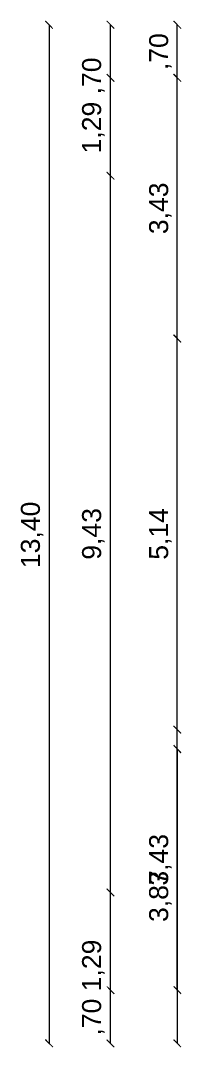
# Model space of a CAD drawing. Extents: x 3377 to 3790, y 1673 to 1846.
# Drawn here: x 3706.39 to 3708.5, y 1740.82 to 1754.34 of the extents above; entities that cross this region are included whole.
import ezdxf

# ---------------------------------------------------------------- set-up
doc = ezdxf.new("R2010")
doc.units = 0
doc.header["$LTSCALE"] = 2
doc.layers.add('PDF12_0', color=7, linetype='Continuous')
doc.layers.add('PDF12_Text', color=7, linetype='Continuous')
doc.styles.add('PDF Arial', font='arial.ttf')

msp = doc.modelspace()

# ---------------------------------------------------------------- linework, layer by layer
at = {"layer": 'PDF12_0', "lineweight": 0}
for points in [[(3706.761, 1754.28), (3706.761, 1740.877)], [(3707.57, 1740.877), (3707.57, 1741.575), (3707.57, 1742.862), (3707.57, 1752.295), (3707.57, 1753.582), (3707.57, 1754.28)], [(3708.446, 1741.575), (3708.446, 1745.005), (3708.446, 1750.148), (3708.446, 1753.582), (3708.446, 1754.28)], [(3708.446, 1744.746), (3708.446, 1740.877)]]:
    msp.add_lwpolyline(points, dxfattribs=at)
at = {"layer": 'PDF12_0', "transparency": 33554559}
for points in [[(3706.816, 1754.234), (3706.706, 1754.327), (3706.719, 1754.335)], [(3706.808, 1754.225), (3706.816, 1754.234), (3706.706, 1754.327)], [(3707.625, 1754.234), (3707.515, 1754.327), (3707.523, 1754.335)], [(3707.612, 1754.225), (3707.625, 1754.234), (3707.515, 1754.327)], [(3708.501, 1754.234), (3708.391, 1754.327), (3708.404, 1754.335)], [(3708.492, 1754.225), (3708.501, 1754.234), (3708.391, 1754.327)], [(3707.523, 1753.637), (3707.515, 1753.624), (3707.625, 1753.535)], [(3707.625, 1753.535), (3707.515, 1753.624), (3707.523, 1753.637)], [(3707.515, 1753.624), (3707.625, 1753.535), (3707.612, 1753.527)], [(3707.612, 1753.527), (3707.625, 1753.535), (3707.515, 1753.624)], [(3708.404, 1753.637), (3708.391, 1753.624), (3708.501, 1753.535)], [(3708.501, 1753.535), (3708.391, 1753.624), (3708.404, 1753.637)], [(3708.391, 1753.624), (3708.501, 1753.535), (3708.492, 1753.527)], [(3708.492, 1753.527), (3708.501, 1753.535), (3708.391, 1753.624)], [(3707.523, 1752.35), (3707.515, 1752.337), (3707.625, 1752.248)], [(3707.625, 1752.248), (3707.515, 1752.337), (3707.523, 1752.35)], [(3707.515, 1752.337), (3707.625, 1752.248), (3707.612, 1752.24)], [(3707.612, 1752.24), (3707.625, 1752.248), (3707.515, 1752.337)], [(3708.404, 1750.208), (3708.391, 1750.195), (3708.501, 1750.106)], [(3708.501, 1750.106), (3708.391, 1750.195), (3708.404, 1750.208)], [(3708.391, 1750.195), (3708.501, 1750.106), (3708.492, 1750.093)], [(3708.492, 1750.093), (3708.501, 1750.106), (3708.391, 1750.195)], [(3708.404, 1745.06), (3708.391, 1745.051), (3708.501, 1744.962)], [(3708.501, 1744.962), (3708.391, 1745.051), (3708.404, 1745.06)], [(3708.391, 1745.051), (3708.501, 1744.962), (3708.492, 1744.95)], [(3708.492, 1744.95), (3708.501, 1744.962), (3708.391, 1745.051)], [(3708.501, 1744.704), (3708.391, 1744.793), (3708.404, 1744.806)], [(3708.492, 1744.691), (3708.501, 1744.704), (3708.391, 1744.793)], [(3707.523, 1742.917), (3707.515, 1742.905), (3707.625, 1742.816)], [(3707.625, 1742.816), (3707.515, 1742.905), (3707.523, 1742.917)], [(3707.515, 1742.905), (3707.625, 1742.816), (3707.612, 1742.807)], [(3707.612, 1742.807), (3707.625, 1742.816), (3707.515, 1742.905)], [(3707.523, 1741.63), (3707.515, 1741.622), (3707.625, 1741.533)], [(3707.625, 1741.533), (3707.515, 1741.622), (3707.523, 1741.63)], [(3707.515, 1741.622), (3707.625, 1741.533), (3707.612, 1741.52)], [(3707.612, 1741.52), (3707.625, 1741.533), (3707.515, 1741.622)], [(3708.404, 1741.63), (3708.391, 1741.622), (3708.501, 1741.533)], [(3708.391, 1741.622), (3708.501, 1741.533), (3708.492, 1741.52)], [(3706.719, 1740.932), (3706.706, 1740.919), (3706.816, 1740.83)], [(3706.706, 1740.919), (3706.816, 1740.83), (3706.808, 1740.822)], [(3707.523, 1740.932), (3707.515, 1740.919), (3707.625, 1740.83)], [(3707.515, 1740.919), (3707.625, 1740.83), (3707.612, 1740.822)], [(3708.404, 1740.932), (3708.391, 1740.919), (3708.501, 1740.83)], [(3708.391, 1740.919), (3708.501, 1740.83), (3708.492, 1740.822)]]:
    msp.add_solid(points, dxfattribs=at)

# ---------------------------------------------------------------- texts
at = {"layer": 'PDF12_Text', "char_height": 0.2501, "attachment_point": 7, "rotation": 90, "style": 'PDF Arial'}
for s, insert in [(',70', (3708.373, 1753.683)), ('1,29 ,70', (3707.492, 1752.587)), ('3,43', (3708.373, 1751.524)), ('13,40', (3706.688, 1747.13)), ('9,43', (3707.492, 1747.24)), ('5,14', (3708.373, 1747.24)), ('3,43', (3708.373, 1742.951)), ('3,87', (3708.373, 1742.473)), (',70 1,29', (3707.492, 1740.978))]:
    msp.add_mtext(s, dxfattribs=dict(at, insert=insert))

doc.saveas('drawing.dxf')
